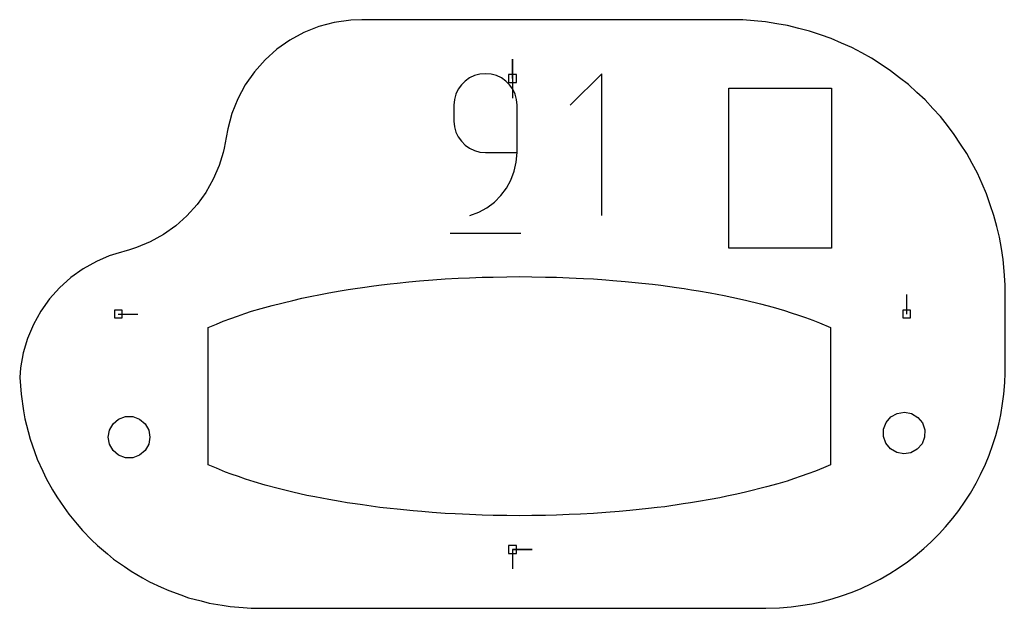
# Model space of a CAD drawing. Extents: x 0 to 400, y 0 to 400.
# Drawn here: x 157 to 229, y 145.2 to 188.2 of the extents above; entities that cross this region are included whole.
import ezdxf

# ---------------------------------------------------------------- set-up
doc = ezdxf.new("R2010")
doc.units = 0

msp = doc.modelspace()

# ---------------------------------------------------------------- linework, layer by layer
at = {"layer": 'annotation', "color": 1}
for p, q in [((192.987332, 183.892506), (192.987332, 185.321256)), ((192.987332, 183.892506), (192.987332, 185.321256)), ((192.987332, 185.321256), (192.987332, 183.892506)), ((189.531752, 183.707809), (189.254086, 183.429871)), ((189.853141, 183.935356), (189.531752, 183.707809)), ((190.211693, 184.105979), (189.853141, 183.935356)), ((190.600848, 184.213144), (190.211693, 184.105979)), ((191.014045, 184.250318), (190.600848, 184.213144)), ((191.428098, 184.213144), (191.014045, 184.250318)), ((191.014045, 184.250318), (191.014045, 184.250318)), ((191.817708, 184.105979), (191.428098, 184.213144)), ((192.176394, 183.935356), (191.817708, 184.105979)), ((192.497676, 183.707809), (192.176394, 183.935356)), ((192.775074, 183.429871), (192.497676, 183.707809)), ((192.987332, 183.892506), (192.987332, 182.463756)), ((199.509723, 184.250318), (197.20494, 181.944885)), ((199.509723, 173.883019), (199.509723, 184.250318)), ((189.026704, 183.108076), (188.856165, 182.748958)), ((189.254086, 183.429871), (189.026704, 183.108076)), ((193.002109, 183.108076), (192.775074, 183.429871)), ((193.172299, 182.748958), (193.002109, 183.108076)), ((188.749032, 182.359049), (188.711862, 181.944885)), ((188.856165, 182.748958), (188.749032, 182.359049)), ((193.279166, 182.359049), (193.172299, 182.748958)), ((193.316228, 181.944885), (193.279166, 182.359049)), ((188.711862, 181.944885), (188.711862, 180.792168)), ((193.316228, 178.487385), (193.316228, 181.944885)), ((193.316228, 181.944885), (193.316228, 181.944885)), ((188.711862, 180.792168), (188.711862, 180.792168)), ((188.711862, 180.792168), (188.749032, 180.378026)), ((188.749032, 180.378026), (188.856165, 179.988177)), ((188.856165, 179.988177), (189.026704, 179.629145)), ((189.026704, 179.629145), (189.254086, 179.307453)), ((189.254086, 179.307453), (189.531752, 179.029623)), ((189.531752, 179.029623), (189.853141, 178.802178)), ((189.853141, 178.802178), (190.211693, 178.631641)), ((190.211693, 178.631641), (190.600848, 178.524536)), ((190.600848, 178.524536), (191.014045, 178.487385)), ((191.014045, 178.487385), (193.316228, 178.487385)), ((193.265257, 177.788388), (193.316228, 178.487385)), ((192.87622, 176.48025), (193.116506, 177.116527)), ((193.116506, 177.116527), (193.265257, 177.788388)), ((192.550645, 175.888006), (192.87622, 176.48025)), ((192.146024, 175.348246), (192.550645, 175.888006)), ((191.668602, 174.869418), (192.146024, 175.348246)), ((190.520335, 174.128355), (191.124624, 174.459971)), ((191.124624, 174.459971), (191.668602, 174.869418)), ((189.861978, 173.883019), (190.520335, 174.128355)), ((189.861978, 173.883019), (189.861978, 173.883019)), ((188.424171, 172.587107), (193.60782, 172.587107)), ((221.782505, 166.692505), (221.782505, 168.121255)), ((164.192159, 166.692505), (165.620909, 166.692505)), ((192.987332, 149.492505), (194.416082, 149.492505)), ((192.987332, 149.492505), (194.416082, 149.492505)), ((194.416082, 149.492505), (192.987332, 149.492505)), ((192.987332, 149.492505), (192.987332, 148.063755))]:
    msp.add_line(p, q, dxfattribs=at)
at = {"layer": 'boundary', "color": 5}
for p, q in [((179.959124, 187.985911), (178.835852, 187.684934)), ((181.18369, 188.15768), (179.959124, 187.985911)), ((181.981296, 188.192506), (181.18369, 188.15768)), ((193.538431, 188.192506), (181.981296, 188.192506)), ((208.981295, 188.192506), (193.538431, 188.192506)), ((209.807795, 188.175423), (208.981295, 188.192506)), ((210.645201, 188.106033), (209.807795, 188.175423)), ((211.455151, 188.038918), (210.645201, 188.106033)), ((212.283963, 187.900614), (211.455151, 188.038918)), ((213.0856, 187.766845), (212.283963, 187.900614)), ((177.755116, 187.255584), (176.731532, 186.703674)), ((178.835852, 187.684934), (177.755116, 187.255584)), ((213.900165, 187.56057), (213.0856, 187.766845)), ((214.688022, 187.361058), (213.900165, 187.56057)), ((215.482768, 187.088221), (214.688022, 187.361058)), ((176.731532, 186.703674), (175.778944, 186.036663)), ((216.251456, 186.82433), (215.482768, 187.088221)), ((217.020957, 186.486795), (216.251456, 186.82433)), ((217.765227, 186.160326), (217.020957, 186.486795)), ((175.778944, 186.036663), (174.910231, 185.263576)), ((218.504227, 185.7604), (217.765227, 186.160326)), ((219.218997, 185.373586), (218.504227, 185.7604)), ((174.910231, 185.263576), (174.137141, 184.394861)), ((219.922448, 184.913999), (219.218997, 185.373586)), ((174.137141, 184.394861), (173.47013, 183.442272)), ((220.602834, 184.469481), (219.922448, 184.913999)), ((221.265927, 183.953374), (220.602834, 184.469481)), ((221.907279, 183.45419), (221.265927, 183.953374)), ((173.47013, 183.442272), (172.91822, 182.418691)), ((222.525489, 182.885086), (221.907279, 183.45419)), ((223.12343, 182.334642), (222.525489, 182.885086)), ((172.91822, 182.418691), (172.488871, 181.337952)), ((223.692533, 181.716432), (223.12343, 182.334642)), ((224.242978, 181.118492), (223.692533, 181.716432)), ((172.488871, 181.337952), (172.18789, 180.214683)), ((224.759026, 180.45548), (224.242978, 181.118492)), ((172.18789, 180.214683), (172.077889, 179.579047)), ((225.258182, 179.814166), (224.759026, 180.45548)), ((172.077889, 179.579047), (171.924738, 178.796004)), ((225.717827, 179.110634), (225.258182, 179.814166)), ((171.924738, 178.796004), (171.865501, 178.498981)), ((226.162373, 178.43021), (225.717827, 179.110634)), ((171.865501, 178.498981), (171.565958, 177.54518)), ((226.5623, 177.69121), (226.162373, 178.43021)), ((171.565958, 177.54518), (171.133132, 176.533705)), ((226.949114, 176.976439), (226.5623, 177.69121)), ((171.133132, 176.533705), (170.591758, 175.575928)), ((227.286648, 176.206938), (226.949114, 176.976439)), ((227.613116, 175.462667), (227.286648, 176.206938)), ((170.591758, 175.575928), (169.948403, 174.683454)), ((227.885952, 174.667921), (227.613116, 175.462667)), ((169.948403, 174.683454), (169.210853, 173.867098)), ((228.149843, 173.899232), (227.885952, 174.667921)), ((169.210853, 173.867098), (168.388044, 173.136748)), ((228.35612, 173.084669), (228.149843, 173.899232)), ((168.388044, 173.136748), (167.489948, 172.501259)), ((228.555634, 172.296813), (228.35612, 173.084669)), ((167.489948, 172.501259), (166.527453, 171.968326)), ((228.693938, 171.467999), (228.555634, 172.296813)), ((165.01754, 171.388246), (164.024932, 171.088827)), ((165.512214, 171.544407), (165.01754, 171.388246)), ((166.527453, 171.968326), (165.512214, 171.544407)), ((228.827707, 170.666359), (228.693938, 171.467999)), ((163.520489, 170.933861), (162.598589, 170.534568)), ((164.024932, 171.088827), (163.520489, 170.933861)), ((228.897095, 169.828955), (228.827707, 170.666359)), ((161.63328, 169.995552), (160.733411, 169.353218)), ((162.598589, 170.534568), (161.63328, 169.995552)), ((160.733411, 169.353218), (159.909992, 168.615426)), ((228.968409, 168.815825), (228.897095, 169.828955)), ((159.909992, 168.615426), (159.173097, 167.791203)), ((228.981298, 168.192507), (228.968409, 168.815825)), ((159.173097, 167.791203), (158.531741, 166.890634)), ((228.981298, 164.178393), (228.981298, 168.192507)), ((158.531741, 166.890634), (157.993779, 165.924738)), ((157.993779, 165.924738), (157.565787, 164.905335)), ((157.565787, 164.905335), (157.253003, 163.844898)), ((228.976091, 162.378771), (228.981298, 164.178393)), ((157.253003, 163.844898), (157.059253, 162.756403)), ((157.059253, 162.756403), (156.993365, 162.042846)), ((156.993365, 162.042846), (157.089351, 160.841551)), ((228.945479, 161.677659), (228.976091, 162.378771)), ((228.88077, 160.843656), (228.945479, 161.677659)), ((157.089351, 160.841551), (157.268986, 159.621955)), ((228.789169, 160.147879), (228.88077, 160.843656)), ((228.651003, 159.32286), (228.789169, 160.147879)), ((157.268986, 159.621955), (157.366399, 159.04143)), ((228.499109, 158.637715), (228.651003, 159.32286)), ((157.366399, 159.04143), (157.606802, 158.117032)), ((228.28857, 157.828134), (228.499109, 158.637715)), ((157.606802, 158.117032), (157.756061, 157.5431)), ((228.077542, 157.158834), (228.28857, 157.828134)), ((157.756061, 157.5431), (158.077217, 156.643567)), ((227.796275, 156.371029), (228.077542, 157.158834)), ((158.077217, 156.643567), (158.276614, 156.085072)), ((227.527715, 155.722669), (227.796275, 156.371029)), ((158.276614, 156.085072), (158.676015, 155.217443)), ((227.177921, 154.962805), (227.527715, 155.722669)), ((158.676015, 155.217443), (158.923992, 154.678756)), ((226.853878, 154.340318), (227.177921, 154.962805)), ((158.923992, 154.678756), (159.398508, 153.849821)), ((226.438296, 153.614343), (226.853878, 154.340318)), ((159.398508, 153.849821), (159.693122, 153.335159)), ((159.693122, 153.335159), (160.239047, 152.551406)), ((226.061227, 153.022467), (226.438296, 153.614343)), ((225.583112, 152.336062), (226.061227, 153.022467)), ((160.239047, 152.551406), (160.577997, 152.064796)), ((160.577997, 152.064796), (161.191054, 151.332358)), ((225.155896, 151.779303), (225.583112, 152.336062)), ((161.191054, 151.332358), (161.571683, 150.877608)), ((224.618986, 151.137839), (225.155896, 151.779303)), ((161.571683, 150.877608), (162.247072, 150.20222)), ((223.55337, 150.028932), (224.144871, 150.620432)), ((224.144871, 150.620432), (224.618986, 151.137839)), ((162.247072, 150.20222), (162.666402, 149.78289)), ((162.666402, 149.78289), (163.398838, 149.169834)), ((223.035964, 149.554816), (223.55337, 150.028932)), ((163.398838, 149.169834), (163.853587, 148.789205)), ((221.837737, 148.590689), (222.394499, 149.017906)), ((222.394499, 149.017906), (223.035964, 149.554816)), ((163.853587, 148.789205), (164.637342, 148.243281)), ((221.151331, 148.112572), (221.837737, 148.590689)), ((164.637342, 148.243281), (165.123953, 147.904332)), ((165.123953, 147.904332), (165.952886, 147.429813)), ((219.833481, 147.319926), (220.559455, 147.735506)), ((220.559455, 147.735506), (221.151331, 148.112572)), ((165.952886, 147.429813), (166.467548, 147.135198)), ((166.467548, 147.135198), (167.335177, 146.735797)), ((218.451134, 146.646087), (219.210996, 146.99588)), ((219.210996, 146.99588), (219.833481, 147.319926)), ((167.335177, 146.735797), (167.873863, 146.48782)), ((167.873863, 146.48782), (168.773396, 146.166664)), ((168.773396, 146.166664), (169.33189, 145.967267)), ((217.014967, 146.096261), (217.802772, 146.377527)), ((217.802772, 146.377527), (218.451134, 146.646087)), ((169.33189, 145.967267), (170.256288, 145.726868)), ((170.256288, 145.726868), (170.830221, 145.577611)), ((170.830221, 145.577611), (171.772246, 145.419851)), ((171.772246, 145.419851), (172.357123, 145.321903)), ((214.025922, 145.384633), (214.850942, 145.522798)), ((214.850942, 145.522798), (215.536088, 145.674692)), ((215.536088, 145.674692), (216.345668, 145.885231)), ((216.345668, 145.885231), (217.014967, 146.096261)), ((172.357123, 145.321903), (173.309406, 145.248015)), ((173.309406, 145.248015), (173.900652, 145.202141)), ((173.900652, 145.202141), (174.481297, 145.192505)), ((174.481297, 145.192505), (183.604282, 145.192505)), ((183.604282, 145.192505), (193.600246, 145.192505)), ((193.600246, 145.192505), (211.481296, 145.192505)), ((211.481296, 145.192505), (212.496144, 145.228323)), ((212.496144, 145.228323), (213.330146, 145.293033)), ((213.330146, 145.293033), (214.025922, 145.384633))]:
    msp.add_line(p, q, dxfattribs=at)
at = {"layer": 'hole', "color": 5}
for p, q in [((193.273082, 184.178256), (192.701582, 184.178256)), ((192.701582, 184.178256), (192.701582, 183.606756)), ((192.701582, 183.606756), (193.273082, 183.606756)), ((193.273082, 183.606756), (193.273082, 184.178256)), ((208.781295, 179.466768), (208.781295, 183.192508)), ((208.781295, 183.192508), (211.16959, 183.192508)), ((211.16959, 183.192508), (216.281296, 183.192508)), ((216.281296, 183.192508), (216.281296, 176.168377)), ((208.781295, 171.492508), (208.781295, 179.466768)), ((216.281296, 176.168377), (216.281296, 171.492508)), ((211.16959, 171.492508), (208.781295, 171.492508)), ((216.281296, 171.492508), (211.16959, 171.492508)), ((186.192239, 169.108642), (187.16915, 169.185511)), ((187.16915, 169.185511), (188.065937, 169.256076)), ((188.065937, 169.256076), (189.027327, 169.301102)), ((189.027327, 169.301102), (189.84878, 169.339573)), ((189.84878, 169.339573), (190.761629, 169.382325)), ((190.761629, 169.382325), (191.569906, 169.394916)), ((191.569906, 169.394916), (192.562783, 169.410384)), ((192.562783, 169.410384), (193.484588, 169.424746)), ((193.484588, 169.424746), (194.406051, 169.410384)), ((194.406051, 169.410384), (195.398562, 169.394916)), ((195.398562, 169.394916), (196.206539, 169.382325)), ((196.206539, 169.382325), (197.119731, 169.339573)), ((197.119731, 169.339573), (197.643802, 169.315038)), ((197.643802, 169.315038), (198.162524, 169.290754)), ((198.162524, 169.290754), (198.903238, 169.256076)), ((198.903238, 169.256076), (199.800026, 169.185511)), ((199.800026, 169.185511), (200.314685, 169.145015)), ((180.390947, 168.392526), (180.973429, 168.479183)), ((180.973429, 168.479183), (181.507, 168.55856)), ((181.507, 168.55856), (182.0192, 168.634761)), ((182.0192, 168.634761), (182.85535, 168.759155)), ((182.85535, 168.759155), (183.42319, 168.823068)), ((183.42319, 168.823068), (184.042926, 168.892823)), ((184.042926, 168.892823), (184.566706, 168.951777)), ((184.566706, 168.951777), (185.421761, 169.048017)), ((185.421761, 169.048017), (186.192239, 169.108642)), ((200.314685, 169.145015), (201.228715, 169.073093)), ((201.228715, 169.073093), (202.423142, 168.949411)), ((202.423142, 168.949411), (203.208216, 168.861012)), ((203.208216, 168.861012), (203.830645, 168.790927)), ((203.830645, 168.790927), (204.969517, 168.631704)), ((204.969517, 168.631704), (205.535714, 168.54747)), ((205.535714, 168.54747), (206.067276, 168.468391)), ((206.067276, 168.468391), (206.57722, 168.392526)), ((176.933575, 167.690709), (177.588684, 167.843607)), ((177.588684, 167.843607), (178.318323, 168.002005)), ((178.318323, 168.002005), (178.851969, 168.102553)), ((178.851969, 168.102553), (179.56351, 168.236621)), ((179.56351, 168.236621), (180.390947, 168.392526)), ((206.57722, 168.392526), (207.425357, 168.23279)), ((207.425357, 168.23279), (207.94227, 168.135435)), ((207.94227, 168.135435), (208.451719, 168.039488)), ((208.451719, 168.039488), (209.001504, 167.932061)), ((209.001504, 167.932061), (210.009319, 167.696843)), ((173.9282, 166.889365), (174.618176, 167.086012)), ((174.618176, 167.086012), (175.430197, 167.317437)), ((175.430197, 167.317437), (176.933575, 167.690709)), ((210.009319, 167.696843), (211.105049, 167.441107)), ((211.105049, 167.441107), (212.01593, 167.181373)), ((212.01593, 167.181373), (212.847412, 166.944281)), ((164.477909, 166.978255), (163.906409, 166.978255)), ((163.906409, 166.978255), (163.906409, 166.406755)), ((163.906409, 166.406755), (164.477909, 166.406755)), ((164.477909, 166.406755), (164.477909, 166.978255)), ((171.843844, 166.157944), (172.407871, 166.366835)), ((172.407871, 166.366835), (172.900472, 166.537834)), ((172.900472, 166.537834), (173.445195, 166.726925)), ((173.445195, 166.726925), (173.9282, 166.889365)), ((212.847412, 166.944281), (213.343438, 166.789246)), ((213.343438, 166.789246), (213.874663, 166.60484)), ((213.874663, 166.60484), (214.382616, 166.428518)), ((214.382616, 166.428518), (214.924751, 166.240321)), ((222.068255, 166.978255), (221.496755, 166.978255)), ((221.496755, 166.978255), (221.496755, 166.406755)), ((221.496755, 166.406755), (222.068255, 166.406755)), ((222.068255, 166.406755), (222.068255, 166.978255)), ((170.761608, 165.698935), (171.368093, 165.956164)), ((170.761608, 164.96992), (170.761608, 165.698935)), ((171.368093, 165.956164), (171.843844, 166.157944)), ((214.924751, 166.240321), (215.399078, 166.041412)), ((215.399078, 166.041412), (216.206559, 165.698935)), ((216.206559, 165.698935), (216.206559, 164.951941)), ((170.761608, 164.439066), (170.761608, 164.96992)), ((216.206559, 164.951941), (216.206559, 163.856105)), ((170.761608, 163.917428), (170.761608, 164.439066)), ((170.761608, 160.110209), (170.761608, 163.917428)), ((216.206559, 163.856105), (216.206559, 160.201623)), ((170.761608, 157.107492), (170.761608, 160.110209)), ((216.206559, 160.201623), (216.206559, 156.612868)), ((164.2188, 159.013196), (164.716483, 159.194338)), ((164.716483, 159.194338), (165.246111, 159.194338)), ((165.246111, 159.194338), (165.743797, 159.013196)), ((220.285762, 158.769203), (220.631651, 159.169465)), ((220.631651, 159.169465), (221.093579, 159.427288)), ((221.093579, 159.427288), (221.615834, 159.511574)), ((221.615834, 159.511574), (222.13542, 159.412153)), ((222.13542, 159.412153), (222.589664, 159.141021)), ((222.589664, 159.141021), (222.923784, 158.730879)), ((163.548264, 158.214087), (163.813083, 158.672758)), ((163.813083, 158.672758), (164.2188, 159.013196)), ((165.743797, 159.013196), (166.149514, 158.672758)), ((166.149514, 158.672758), (166.414332, 158.214087)), ((220.097623, 158.274776), (220.285762, 158.769203)), ((222.923784, 158.730879), (223.097477, 158.231196)), ((163.456301, 157.692506), (163.548264, 158.214087)), ((163.548264, 157.170925), (163.456301, 157.692506)), ((166.414332, 158.214087), (166.506296, 157.692506)), ((166.506296, 157.692506), (166.414332, 157.170925)), ((220.089939, 157.745821), (220.097623, 158.274776)), ((220.263636, 157.246139), (220.089939, 157.745821)), ((223.089793, 157.702241), (222.901658, 157.207815)), ((223.097477, 158.231196), (223.089793, 157.702241)), ((163.813083, 156.712255), (163.548264, 157.170925)), ((166.414332, 157.170925), (166.149514, 156.712255)), ((170.761608, 156.587904), (170.761608, 157.107492)), ((220.597752, 156.835996), (220.263636, 157.246139)), ((222.901658, 157.207815), (222.555765, 156.807552)), ((164.206084, 156.38072), (163.813083, 156.712255)), ((164.2188, 156.371817), (164.206084, 156.38072)), ((164.716483, 156.190674), (164.2188, 156.371817)), ((165.743797, 156.371816), (165.246111, 156.190674)), ((166.149514, 156.712255), (165.743797, 156.371816)), ((170.761608, 155.676545), (170.761608, 156.587904)), ((216.206559, 156.612868), (216.206559, 155.676545)), ((221.051996, 156.564864), (220.597752, 156.835996)), ((221.571582, 156.465445), (221.051996, 156.564864)), ((222.093837, 156.549729), (221.571582, 156.465445)), ((222.555765, 156.807552), (222.093837, 156.549729)), ((165.246111, 156.190674), (164.716483, 156.190674)), ((171.368093, 155.419316), (170.761608, 155.676545)), ((216.206559, 155.676545), (215.693511, 155.458946)), ((172.014009, 155.145366), (171.368093, 155.419316)), ((172.427501, 155.001832), (172.014009, 155.145366)), ((172.981285, 154.809596), (172.427501, 155.001832)), ((173.493939, 154.631636), (172.981285, 154.809596)), ((214.063791, 154.836291), (213.522953, 154.64855)), ((214.557529, 155.007682), (214.063791, 154.836291)), ((215.128446, 155.219285), (214.557529, 155.007682)), ((215.693511, 155.458946), (215.128446, 155.219285)), ((174.120757, 154.431239), (173.493939, 154.631636)), ((174.932778, 154.199811), (174.120757, 154.431239)), ((175.864131, 153.934375), (174.932778, 154.199811)), ((211.53875, 154.058042), (210.009319, 153.678637)), ((212.370232, 154.295134), (211.53875, 154.058042)), ((213.03997, 154.4861), (212.370232, 154.295134)), ((213.522953, 154.64855), (213.03997, 154.4861)), ((176.933575, 153.684772), (175.864131, 153.934375)), ((177.970136, 153.442843), (176.933575, 153.684772)), ((178.542416, 153.331253), (177.970136, 153.442843)), ((208.646867, 153.372746), (208.121375, 153.273776)), ((209.38049, 153.531872), (208.646867, 153.372746)), ((210.009319, 153.678637), (209.38049, 153.531872)), ((179.057005, 153.234295), (178.542416, 153.331253)), ((179.563731, 153.138818), (179.057005, 153.234295)), ((180.390947, 152.982955), (179.563731, 153.138818)), ((180.901065, 152.907065), (180.390947, 152.982955)), ((181.507146, 152.816897), (180.901065, 152.907065)), ((182.01929, 152.740705), (181.507146, 152.816897)), ((183.305915, 152.565611), (182.01929, 152.740705)), ((204.112818, 152.616324), (203.543786, 152.552252)), ((205.461022, 152.816897), (204.112818, 152.616324)), ((205.995349, 152.896391), (205.461022, 152.816897)), ((206.57722, 152.982955), (205.995349, 152.896391)), ((207.425131, 153.142649), (206.57722, 152.982955)), ((208.121375, 153.273776), (207.425131, 153.142649)), ((184.043059, 152.482642), (183.305915, 152.565611)), ((184.566788, 152.423694), (184.043059, 152.482642)), ((185.741656, 152.302293), (184.566788, 152.423694)), ((186.364141, 152.253313), (185.741656, 152.302293)), ((187.122962, 152.193605), (186.364141, 152.253313)), ((188.065937, 152.119405), (187.122962, 152.193605)), ((188.799985, 152.085026), (188.065937, 152.119405)), ((189.324913, 152.060441), (188.799985, 152.085026)), ((189.848785, 152.035905), (189.324913, 152.060441)), ((190.761629, 151.993153), (189.848785, 152.035905)), ((191.569906, 151.980861), (190.761629, 151.993153)), ((192.562783, 151.965763), (191.569906, 151.980861)), ((193.484588, 151.951746), (192.562783, 151.965763)), ((194.406051, 151.965763), (193.484588, 151.951746)), ((195.398562, 151.980862), (194.406051, 151.965763)), ((196.206539, 151.993153), (195.398562, 151.980862)), ((197.119725, 152.035906), (196.206539, 151.993153)), ((197.945157, 152.07455), (197.119725, 152.035906)), ((198.903238, 152.119405), (197.945157, 152.07455)), ((199.800007, 152.189969), (198.903238, 152.119405)), ((200.782913, 152.267309), (199.800007, 152.189969)), ((201.547418, 152.327464), (200.782913, 152.267309)), ((202.925574, 152.482642), (201.547418, 152.327464)), ((203.543786, 152.552252), (202.925574, 152.482642)), ((193.273082, 149.778255), (192.701582, 149.778255)), ((192.701582, 149.778255), (192.701582, 149.206755)), ((193.273082, 149.206755), (193.273082, 149.778255)), ((192.701582, 149.206755), (193.273082, 149.206755))]:
    msp.add_line(p, q, dxfattribs=at)

doc.saveas('drawing.dxf')
